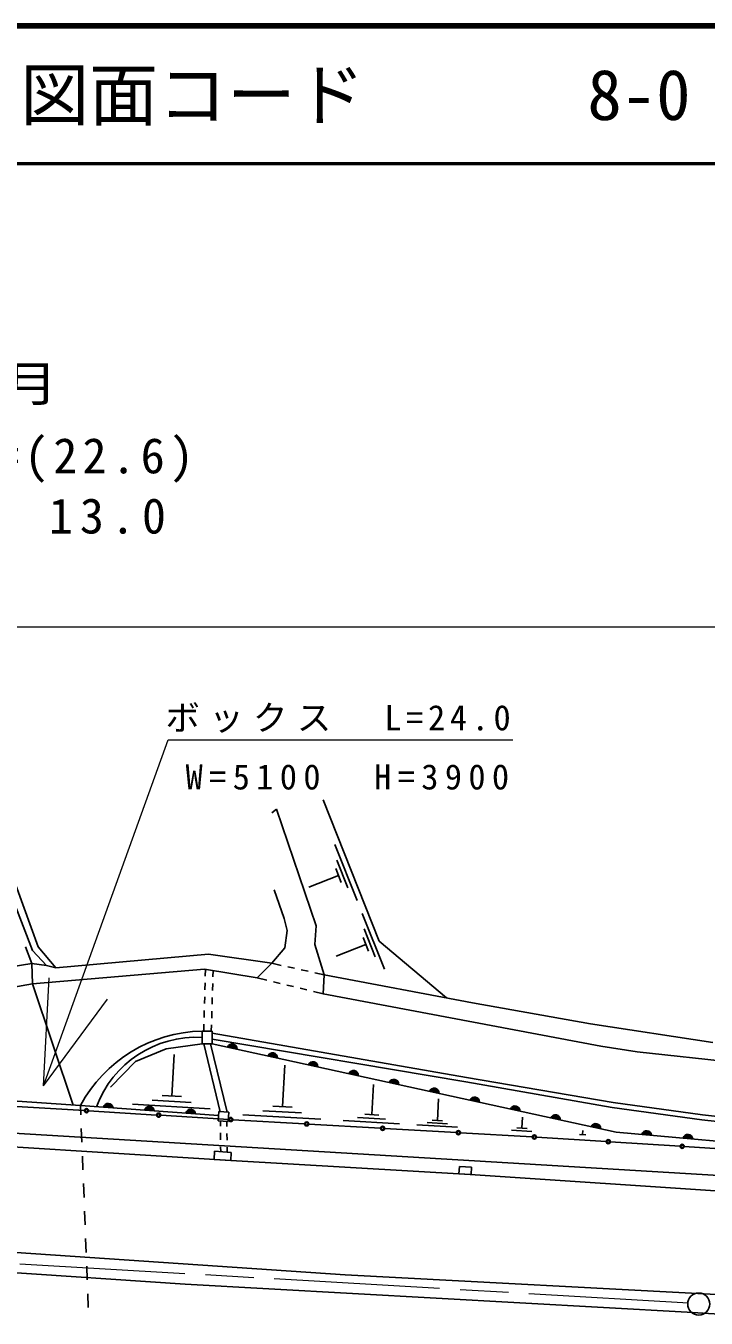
# Model space of a CAD drawing. Units: millimetres, scale not verified. Extents: x 40000 to 680000, y 20000 to 380000.
# Drawn here: x 120798 to 170134, y 286210 to 380000 of the extents above; entities that cross this region are included whole.
import ezdxf
from ezdxf.enums import TextEntityAlignment as Align

# ---------------------------------------------------------------- set-up
doc = ezdxf.new("R2010")
doc.units = ezdxf.units.MM
doc.header["$LTSCALE"] = 1000
doc.linetypes.add('CHAIN', pattern=[18.5, 12, -1.5, 3.5, -1.5])
for name, color, linetype, lineweight in [('M-BGD', 7, 'Continuous', 25), ('M-BMK', 2, 'CHAIN', 13), ('M-BMK-SRVR', 3, 'Continuous', 25), ('M-STR-HTXT', 7, 'Continuous', 13), ('M-STR-STR1', 1, 'Continuous', 25), ('M-STR-STRD', 7, 'Continuous', 25), ('M-TTL', 2, 'Continuous', 140), ('M-TTL-LINE', 7, 'Continuous', 50)]:
    doc.layers.add(name, color=color, linetype=linetype, lineweight=lineweight)
doc.layers.add('M-TTL-TXT', color=7, linetype='Continuous')
doc.styles.add('ＭＳ ゴシック', font='')
doc.styles.get('ＭＳ ゴシック').set_extended_font_data('MS Gothic')

msp = doc.modelspace()

# ---------------------------------------------------------------- linework, layer by layer
at = {"layer": 'M-BGD'}
for p, q in [((142351, 323822), (146415, 313577)), ((138626, 322891), (138964, 323145)), ((138964, 323145), (141843, 314678)), ((118475, 320181), (121269, 312900)), ((119152, 320181), (121692, 313154)), ((143208, 320577), (144814, 316528)), ((143340, 319457), (144143, 317433)), ((143471, 318338), (141312, 317481)), ((143271, 318844), (143672, 317832)), ((139539, 315208), (138801, 317304)), ((139746, 314337), (139539, 315208)), ((145191, 315578), (146797, 311529)), ((139583, 313083), (139746, 314337)), ((141843, 314678), (141758, 313323)), ((145323, 314458), (146126, 312434)), ((141758, 313323), (142436, 311122)), ((145454, 313339), (143295, 312482)), ((145254, 313845), (145655, 312833)), ((146415, 313577), (151305, 309446)), ((120761, 313154), (121232, 311951)), ((121269, 312900), (122285, 311799)), ((121692, 313154), (122962, 311630)), ((122962, 311630), (134041, 312626)), ((134041, 312626), (138626, 311969)), ((138626, 311969), (139583, 313083)), ((119589, 311675), (121232, 311951)), ((121232, 311951), (121285, 310483)), ((121232, 311951), (122285, 311799)), ((121285, 310483), (133747, 311541)), ((122285, 311799), (122962, 311630)), ((137579, 310900), (133747, 311541)), ((133811, 311036), (133826, 311528)), ((134361, 310990), (134374, 311436)), ((138626, 311969), (137579, 310900)), ((139310, 311816), (138626, 311969)), ((140287, 311600), (139799, 311708)), ((141263, 311383), (140775, 311491)), ((119789, 310215), (121285, 310483)), ((121285, 310483), (124220, 301678)), ((133782, 310037), (133797, 310536)), ((134332, 309991), (134346, 310491)), ((138263, 310735), (137579, 310900)), ((139236, 310502), (138750, 310618)), ((142436, 311122), (141751, 311274)), ((142436, 311122), (142351, 309753)), ((142436, 311122), (153188, 309090)), ((133753, 309037), (133768, 309537)), ((140208, 310268), (139722, 310385)), ((141180, 310034), (140694, 310151)), ((142351, 309753), (141667, 309917)), ((142351, 309753), (162502, 305957)), ((134303, 308991), (134317, 309491)), ((153188, 309090), (161740, 307566)), ((133724, 308038), (133739, 308537)), ((134274, 307992), (134288, 308491)), ((133577, 307046), (133577, 306131)), ((134305, 307046), (133577, 307046)), ((133696, 307046), (133710, 307538)), ((134246, 307046), (134259, 307492)), ((134305, 306131), (134305, 307046)), ((134305, 306902), (152765, 303671)), ((161740, 307566), (170630, 306211)), ((128756, 304826), (130985, 305756)), ((130985, 305756), (133577, 306131)), ((133577, 306131), (134305, 306131)), ((133695, 306131), (134884, 301194)), ((134193, 306131), (135390, 301160)), ((134305, 306464), (152715, 303369)), ((163613, 299708), (134305, 306131)), ((162502, 305957), (165126, 305534)), ((126926, 302966), (128756, 304826)), ((131390, 302325), (131563, 305333)), ((165126, 305534), (176726, 304264)), ((139408, 301562), (139582, 304570)), ((145883, 300981), (146009, 303162)), ((152715, 303369), (163328, 301492)), ((152765, 303671), (163394, 301860)), ((132778, 301868), (129958, 302031)), ((132095, 302285), (130685, 302366)), ((150645, 300554), (150736, 302126)), ((120115, 301579), (125048, 301276)), ((134768, 300927), (124755, 301640)), ((125347, 301258), (130280, 300954)), ((134166, 301411), (128526, 301736)), ((134786, 301201), (134740, 300526)), ((135512, 301151), (134786, 301201)), ((135466, 300477), (135512, 301151)), ((140796, 301105), (137977, 301268)), ((140113, 301522), (138703, 301603)), ((163328, 301492), (169826, 300610)), ((163394, 301860), (169868, 300962)), ((130580, 300936), (135513, 300633)), ((134740, 300526), (135466, 300477)), ((134913, 300152), (134911, 300515)), ((135379, 300483), (135381, 300122)), ((135812, 300615), (141016, 300314)), ((142185, 300648), (136545, 300973)), ((141315, 300297), (146519, 299997)), ((147896, 300318), (143807, 300554)), ((146889, 300650), (144845, 300768)), ((146394, 300952), (145372, 301011)), ((152096, 300076), (149148, 300246)), ((151370, 300315), (149897, 300400)), ((151013, 300533), (150276, 300575)), ((156776, 300004), (156821, 300792)), ((169826, 300610), (177790, 299732)), ((169868, 300962), (177826, 300115)), ((134920, 299152), (134917, 299652)), ((135384, 299622), (135387, 299122)), ((146819, 299980), (152023, 299679)), ((152322, 299662), (157526, 299362)), ((157503, 299764), (156025, 299849)), ((157145, 299982), (156406, 300025)), ((157825, 299344), (162886, 299024)), ((161402, 299519), (160951, 299547)), ((161176, 299533), (161195, 299833)), ((185966, 297716), (163613, 299708)), ((134482, 298318), (134446, 297736)), ((135699, 298241), (134482, 298318)), ((134927, 298290), (134924, 298652)), ((135390, 298622), (135393, 298261)), ((163185, 299005), (168246, 298685)), ((168545, 298667), (173606, 298347)), ((134446, 297736), (135662, 297660)), ((135662, 297660), (135699, 298241)), ((152240, 297210), (152209, 296691)), ((152209, 296691), (153097, 296639)), ((153128, 297157), (152240, 297210)), ((153097, 296639), (153128, 297157))]:
    msp.add_line(p, q, dxfattribs=at)
for centre, radius in [((125198, 301267), 150), ((125198, 301267), 120), ((125198, 301267), 100), ((125198, 301267), 100), ((125198, 301267), 100), ((125198, 301267), 100), ((130430, 300945), 150), ((130430, 300945), 120), ((130430, 300945), 100), ((130430, 300945), 100), ((130430, 300945), 100), ((130430, 300945), 100), ((135662, 300623), 150), ((135662, 300623), 120), ((135662, 300623), 100), ((135662, 300623), 100), ((135662, 300623), 100), ((135662, 300623), 100), ((141166, 300306), 150), ((141166, 300306), 120), ((141166, 300306), 100), ((141166, 300306), 100), ((141166, 300306), 100), ((141166, 300306), 100), ((146669, 299988), 150), ((146669, 299988), 120), ((146669, 299988), 100), ((146669, 299988), 100), ((146669, 299988), 100), ((146669, 299988), 100), ((152172, 299671), 150), ((152172, 299671), 120), ((152172, 299671), 100), ((152172, 299671), 100), ((152172, 299671), 100), ((152172, 299671), 100), ((157676, 299353), 150), ((157676, 299353), 120), ((157676, 299353), 100), ((157676, 299353), 100), ((157676, 299353), 100), ((157676, 299353), 100), ((163036, 299015), 150), ((163036, 299015), 120), ((163036, 299015), 100), ((163036, 299015), 100), ((163036, 299015), 100), ((163036, 299015), 100), ((168396, 298676), 150), ((168396, 298676), 120), ((168396, 298676), 100), ((168396, 298676), 100), ((168396, 298676), 100), ((168396, 298676), 100)]:
    msp.add_circle(centre, radius, dxfattribs=at)
for centre, radius, start, end in [((133785, 296806), 10242, 91.1648, 151.84166), ((133159, 298873), 7721, 86.89791, 159.66128), ((135760, 305757), 354, 356.43645, 158.84163), ((135760, 305757), 283, 358.66049, 156.61759), ((135760, 305757), 212, 2.40681, 152.87126), ((135760, 305757), 142, 10.11854, 145.15953), ((135760, 305757), 100, 20.4362, 134.84187), ((135760, 305757), 100, 20.4362, 134.84187), ((138691, 305114), 354, 356.43645, 158.84163), ((138691, 305114), 283, 358.66049, 156.61759), ((138691, 305114), 212, 2.40681, 152.87126), ((138691, 305114), 142, 10.11854, 145.15953), ((138691, 305114), 100, 20.4362, 134.84187), ((138691, 305114), 100, 20.4362, 134.84187), ((141621, 304472), 354, 356.43645, 158.84163), ((141621, 304472), 283, 358.66049, 156.61759), ((141621, 304472), 212, 2.40681, 152.87126), ((141621, 304472), 142, 10.11854, 145.15953), ((141621, 304472), 100, 20.4362, 134.84187), ((141621, 304472), 100, 20.4362, 134.84187), ((144552, 303830), 354, 356.43645, 158.84163), ((144552, 303830), 283, 358.66049, 156.61759), ((144552, 303830), 212, 2.40681, 152.87126), ((144552, 303830), 142, 10.11854, 145.15953), ((144552, 303830), 100, 20.4362, 134.84187), ((144552, 303830), 100, 20.4362, 134.84187), ((147482, 303188), 354, 356.43645, 158.84163), ((147482, 303188), 283, 358.66049, 156.61759), ((147482, 303188), 212, 2.40681, 152.87126), ((147482, 303188), 142, 10.11854, 145.15953), ((147482, 303188), 100, 20.4362, 134.84187), ((147482, 303188), 100, 20.4362, 134.84187), ((150413, 302546), 354, 356.43645, 158.84163), ((150413, 302546), 283, 358.66049, 156.61759), ((150413, 302546), 212, 2.40681, 152.87126), ((150413, 302546), 142, 10.11854, 145.15953), ((150413, 302546), 100, 20.4362, 134.84187), ((150413, 302546), 100, 20.4362, 134.84187), ((153343, 301903), 354, 356.43645, 158.84163), ((153343, 301903), 283, 358.66049, 156.61759), ((153343, 301903), 212, 2.40681, 152.87126), ((153343, 301903), 142, 10.11854, 145.15953), ((126765, 301442), 354, 4.72471, 167.12989), ((126765, 301442), 283, 6.94875, 164.90585), ((126765, 301442), 212, 10.69508, 161.15952), ((126765, 301442), 142, 18.40681, 153.44779), ((126765, 301442), 100, 28.72447, 143.13013), ((126765, 301442), 100, 28.72447, 143.13013), ((129758, 301229), 354, 4.72471, 167.12989), ((129758, 301229), 283, 6.94875, 164.90585), ((129758, 301229), 212, 10.69508, 161.15952), ((129758, 301229), 142, 18.40681, 153.44779), ((129758, 301229), 100, 28.72447, 143.13013), ((129758, 301229), 100, 28.72447, 143.13013), ((132750, 301016), 354, 4.72471, 167.12989), ((132750, 301016), 283, 6.94875, 164.90585), ((132750, 301016), 212, 10.69508, 161.15952), ((132750, 301016), 142, 18.40681, 153.44779), ((132750, 301016), 100, 28.72447, 143.13013), ((132750, 301016), 100, 28.72447, 143.13013), ((153343, 301903), 100, 20.4362, 134.84187), ((153343, 301903), 100, 20.4362, 134.84187), ((156273, 301261), 354, 356.43645, 158.84163), ((156273, 301261), 283, 358.66049, 156.61759), ((156273, 301261), 212, 2.40681, 152.87126), ((156273, 301261), 142, 10.11854, 145.15953), ((156273, 301261), 100, 20.4362, 134.84187), ((156273, 301261), 100, 20.4362, 134.84187), ((159204, 300619), 354, 356.43645, 158.84163), ((159204, 300619), 283, 358.66049, 156.61759), ((159204, 300619), 212, 2.40681, 152.87126), ((159204, 300619), 142, 10.11854, 145.15953), ((159204, 300619), 100, 20.4362, 134.84187), ((159204, 300619), 100, 20.4362, 134.84187), ((162134, 299977), 354, 356.43645, 158.84163), ((162134, 299977), 283, 358.66049, 156.61759), ((162134, 299977), 212, 2.40681, 152.87126), ((162134, 299977), 142, 10.11854, 145.15953), ((162134, 299977), 100, 20.4362, 134.84187), ((162134, 299977), 100, 20.4362, 134.84187), ((165820, 299457), 354, 3.70307, 166.10824), ((165820, 299457), 283, 5.9271, 163.88421), ((165820, 299457), 212, 9.67343, 160.13788), ((165820, 299457), 142, 17.38516, 152.42615), ((165820, 299457), 100, 27.70282, 142.10849), ((165820, 299457), 100, 27.70282, 142.10849), ((168808, 299191), 354, 3.70307, 166.10824), ((168808, 299191), 283, 5.9271, 163.88421), ((168808, 299191), 212, 9.67343, 160.13788), ((168808, 299191), 142, 17.38516, 152.42615), ((168808, 299191), 100, 27.70282, 142.10849), ((168808, 299191), 100, 27.70282, 142.10849)]:
    msp.add_arc(centre, radius, start, end, dxfattribs=at)
at = {"layer": 'M-BMK'}
msp.add_line((101880, 291225), (168852, 287331), dxfattribs=at)
at = {"layer": 'M-BMK-SRVR'}
msp.add_circle((169601, 287235), 800, dxfattribs=at)
at = {"layer": 'M-STR-HTXT'}
for p, q in [((73761, 336374), (312269, 336374)), ((122067, 303078), (131109, 328187)), ((131109, 328187), (156109, 328187)), ((122067, 303078), (122492, 310897)), ((122067, 303078), (126726, 309372))]:
    msp.add_line(p, q, dxfattribs=at)
at = {"layer": 'M-STR-STR1'}
for p, q in [((119466, 302016), (124755, 301640)), ((124755, 301640), (124781, 300974)), ((124820, 299975), (124859, 298975)), ((124898, 297976), (124937, 296977)), ((124976, 295978), (125015, 294978)), ((125054, 293979), (125093, 292980)), ((125132, 291981), (125171, 290981)), ((125210, 289982), (125249, 288983)), ((125288, 287984), (125327, 286985))]:
    msp.add_line(p, q, dxfattribs=at)
at = {"layer": 'M-STR-STRD'}
for p, q in [((99510, 300877), (190611, 295374)), ((104505, 299577), (124825, 298337)), ((124825, 298337), (135662, 297660)), ((135662, 297660), (153019, 296644)), ((153019, 296644), (173085, 295289)), ((120084, 290971), (143960, 289363)), ((110770, 290125), (132360, 288685)), ((143960, 289363), (172323, 287839)), ((132360, 288685), (168767, 286653)), ((168767, 286653), (190103, 285214))]:
    msp.add_line(p, q, dxfattribs=at)
at = {"layer": 'M-TTL'}
msp.add_line((680000, 380000), (40000, 380000), dxfattribs=at)
at = {"layer": 'M-TTL-LINE'}
msp.add_line((40000, 370000), (680000, 370000), dxfattribs=at)

# ---------------------------------------------------------------- texts
at = {"layer": 'M-STR-HTXT', "style": 'ＭＳ ゴシック', "width": 1.15}
msp.add_text('架橋年月\u3000昭和\u3000\u3000年\u3000月', height=2566, dxfattribs=at).set_placement((98972, 351979), align=Align.BOTTOM_CENTER)
at = {"layer": 'M-STR-HTXT', "attachment_point": 8, "style": 'ＭＳ ゴシック'}
for s, insert, char_height in [('\\T1.21;橋長・幅員\u3000\\~L=5.7\u3000W=(22.6)', (103741, 346839), 2566), ('\\T1.29;13.0', (126964, 343113), 2566), ('\\T1.27;ボックス\u3000L=24.0', (143609, 328687), 1833), ('\\T1.37;W=5100\u3000H=3900', (144344, 324550), 1833)]:
    msp.add_mtext(s, dxfattribs=dict(at, insert=insert, char_height=char_height))
at = {"layer": 'M-TTL-TXT', "style": 'ＭＳ ゴシック'}
for s, p in [('図面コード', (120380, 375000)), ('8-0', (161521, 375000))]:
    msp.add_text(s, height=3666, dxfattribs=at).set_placement(p, align=Align.MIDDLE_LEFT)

doc.saveas('drawing.dxf')
